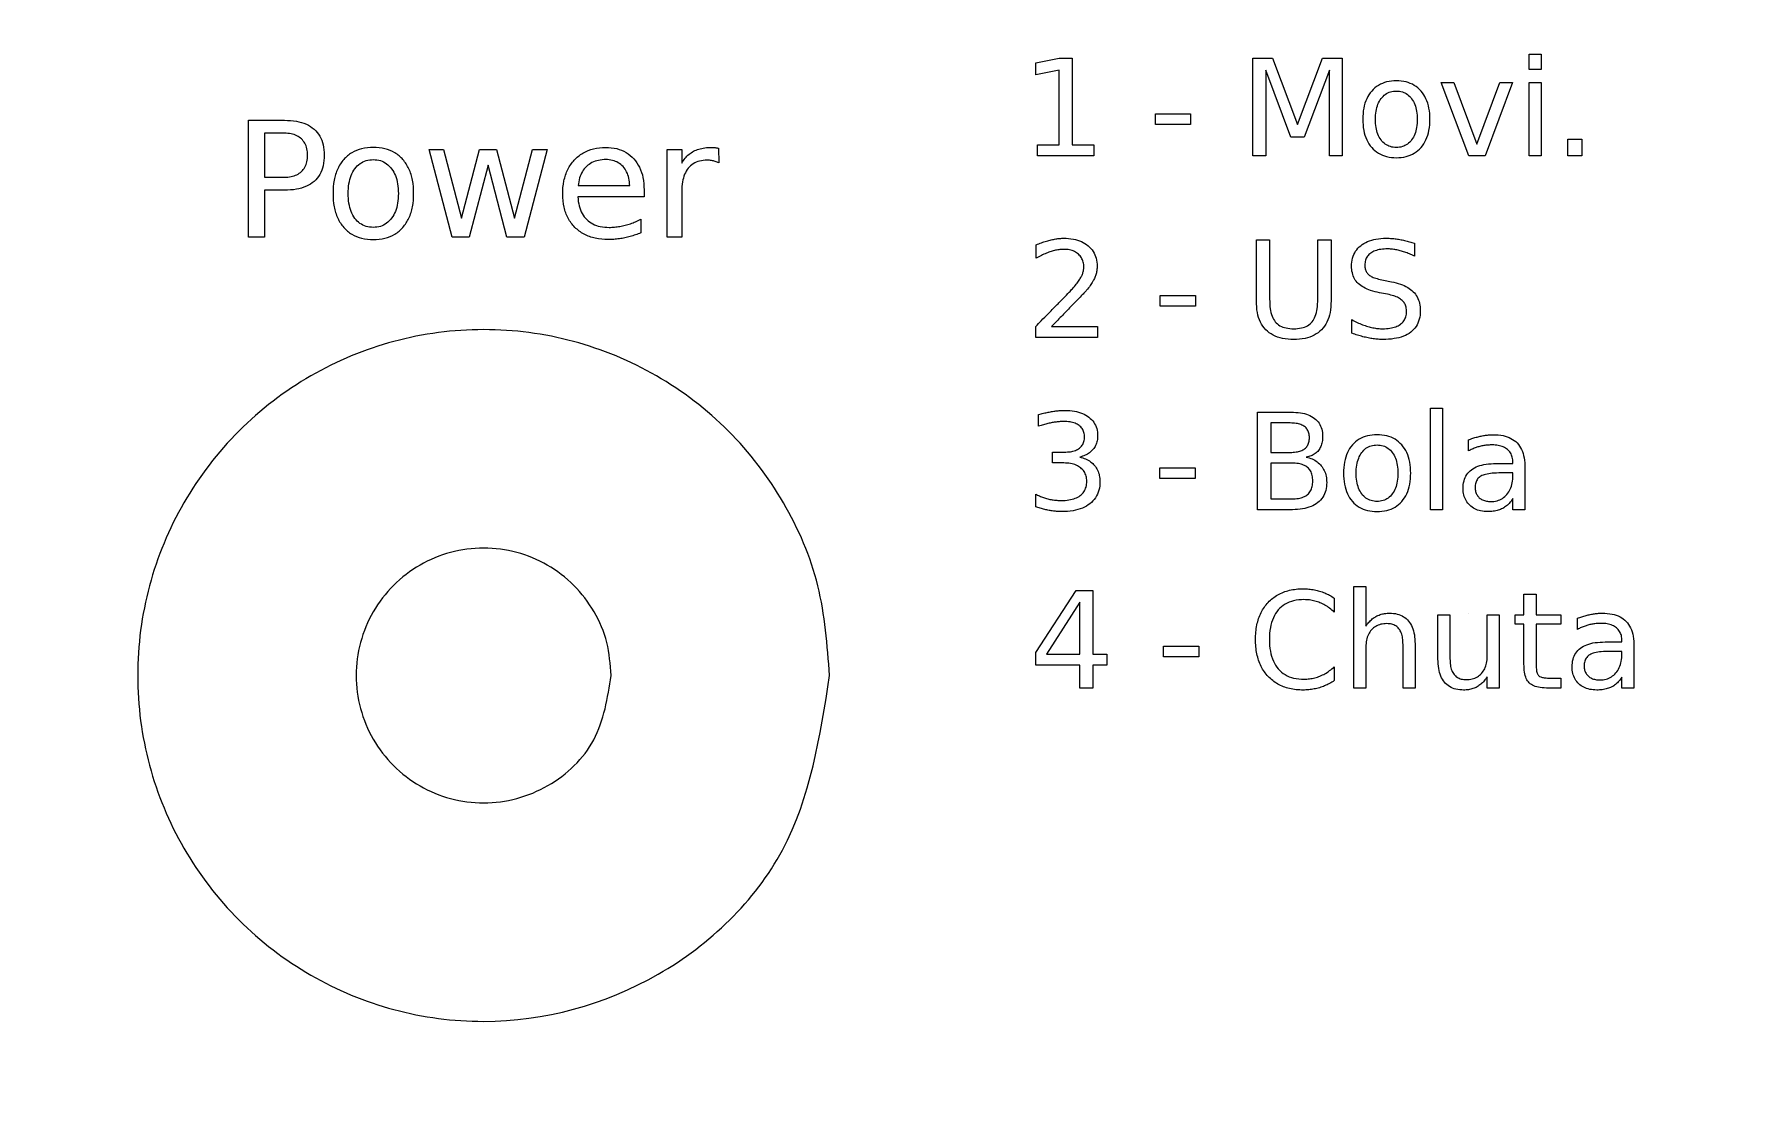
# Model space of a CAD drawing. Extents: x 0 to 210, y 0 to 210.
# Drawn here: x 130.27 to 175.14, y 77.67 to 105.79 of the extents above; entities that cross this region are included whole.
import ezdxf

# ---------------------------------------------------------------- set-up
doc = ezdxf.new("R2010")
doc.units = 0
doc.layers.add('Capa_1', color=7, linetype='CONTINUOUS')

msp = doc.modelspace()

# ---------------------------------------------------------------- linework, layer by layer
at = {"layer": 'Capa_1', "color": 5}
for p, q in [((156.661764, 105.030817), (157.276715, 105.15484)), ((156.661764, 104.713867), (156.661764, 105.030817)), ((157.276715, 105.15484), (157.624669, 105.15484)), ((157.624669, 105.15484), (157.624669, 102.875909)), ((162.387513, 105.15484), (162.906001, 105.15484)), ((162.387513, 102.583078), (162.387513, 105.15484)), ((162.387513, 105.15484), (162.387513, 105.15484)), ((162.906001, 105.15484), (163.562289, 103.404732)), ((163.562289, 103.404732), (164.222026, 105.15484)), ((164.222026, 105.15484), (164.740513, 105.15484)), ((164.740513, 105.15484), (164.740513, 102.583078)), ((169.663555, 105.263362), (169.980502, 105.263362)), ((169.663555, 104.862009), (169.663555, 105.263362)), ((169.663555, 105.263362), (169.663555, 105.263362)), ((169.980502, 105.263362), (169.980502, 104.862009)), ((157.280158, 104.837893), (156.661764, 104.713867)), ((157.280158, 102.875909), (157.280158, 104.837893)), ((163.388313, 103.077447), (162.725133, 104.841336)), ((162.725133, 104.841336), (162.725133, 102.583078)), ((164.401172, 104.841336), (163.737989, 103.077447)), ((164.401172, 102.583078), (164.401172, 104.841336)), ((166.166782, 104.55884), (166.166782, 104.55884)), ((169.980502, 104.862009), (169.663555, 104.862009)), ((166.166782, 104.290122), (166.166782, 104.290122)), ((167.34845, 104.51233), (167.684348, 104.51233)), ((168.071921, 102.583078), (167.34845, 104.51233)), ((167.34845, 104.51233), (167.34845, 104.51233)), ((167.684348, 104.51233), (168.287239, 102.893136)), ((168.287239, 102.893136), (168.890131, 104.51233)), ((169.226026, 104.51233), (168.502558, 102.583078)), ((168.890131, 104.51233), (169.226026, 104.51233)), ((169.663555, 104.51233), (169.980502, 104.51233)), ((169.663555, 102.583078), (169.663555, 104.51233)), ((169.663555, 104.51233), (169.663555, 104.51233)), ((169.980502, 104.51233), (169.980502, 102.583078)), ((159.815749, 103.690676), (160.744201, 103.690676)), ((159.815749, 103.408178), (159.815749, 103.690676)), ((159.815749, 103.690676), (159.815749, 103.690676)), ((160.744201, 103.690676), (160.744201, 103.408178)), ((135.921806, 103.520437), (136.864386, 103.520437)), ((135.921806, 100.43432), (135.921806, 103.520437)), ((135.921806, 103.520437), (135.921806, 103.520437)), ((160.744201, 103.408178), (159.815749, 103.408178)), ((136.339353, 103.177306), (136.339353, 102.017686)), ((136.864386, 103.177306), (136.339353, 103.177306)), ((136.339353, 103.177306), (136.339353, 103.177306)), ((139.208427, 102.805235), (139.208427, 102.805235)), ((148.307613, 102.784545), (148.309589, 102.393874)), ((156.711717, 102.875909), (157.280158, 102.875909)), ((156.711717, 102.583078), (156.711717, 102.875909)), ((156.711717, 102.875909), (156.711717, 102.875909)), ((157.624669, 102.875909), (158.19311, 102.875909)), ((158.19311, 102.875909), (158.19311, 102.583078)), ((163.737989, 103.077447), (163.388313, 103.077447)), ((170.686749, 103.020605), (171.050206, 103.020605)), ((170.686749, 102.583078), (170.686749, 103.020605)), ((170.686749, 103.020605), (170.686749, 103.020605)), ((171.050206, 103.020605), (171.050206, 102.583078)), ((139.208427, 102.482774), (139.208427, 102.482774)), ((140.678105, 102.749423), (141.058445, 102.749423)), ((141.283754, 100.43432), (140.678105, 102.749423)), ((140.678105, 102.749423), (140.678105, 102.749423)), ((141.058445, 102.749423), (141.533868, 100.942817)), ((141.533868, 100.942817), (142.007222, 102.749423)), ((142.232532, 102.331878), (141.732304, 100.43432)), ((142.007222, 102.749423), (142.455775, 102.749423)), ((142.730693, 100.43432), (142.232532, 102.331878)), ((142.455775, 102.749423), (142.931198, 100.942817)), ((142.931198, 100.942817), (143.404555, 102.749423)), ((143.784892, 102.749423), (143.179246, 100.43432)), ((143.404555, 102.749423), (143.784892, 102.749423)), ((146.953692, 100.434317), (146.953692, 102.74942)), ((146.953692, 102.74942), (147.336097, 102.74942)), ((147.336097, 102.74942), (147.336097, 102.389753)), ((148.309589, 102.393874), (148.309682, 102.393891)), ((158.19311, 102.583078), (156.711717, 102.583078)), ((162.725133, 102.583078), (162.387513, 102.583078)), ((164.740513, 102.583078), (164.401172, 102.583078)), ((168.502558, 102.583078), (168.071921, 102.583078)), ((169.980502, 102.583078), (169.663555, 102.583078)), ((171.050206, 102.583078), (170.686749, 102.583078)), ((136.339353, 102.017686), (136.864386, 102.017686)), ((136.864386, 101.674554), (136.339353, 101.674554)), ((136.339353, 101.674554), (136.339353, 100.43432)), ((146.343911, 101.50092), (144.59518, 101.50092)), ((144.607581, 101.796511), (145.963571, 101.798486)), ((145.963571, 101.798486), (145.963571, 101.798577)), ((146.343911, 101.686955), (146.343911, 101.50092)), ((146.343911, 101.686955), (146.343911, 101.686955)), ((147.336097, 101.653881), (147.336097, 100.434317)), ((146.255025, 100.911809), (146.255025, 100.552142)), ((136.339353, 100.43432), (135.921806, 100.43432)), ((141.732304, 100.43432), (141.283754, 100.43432)), ((143.179246, 100.43432), (142.730693, 100.43432)), ((147.336097, 100.434317), (146.953692, 100.434317)), ((156.67899, 99.888203), (156.67899, 100.239604)), ((162.477085, 100.363626), (162.826761, 100.363626)), ((162.477085, 98.758211), (162.477085, 100.363626)), ((162.477085, 100.363626), (162.477085, 100.363626)), ((162.826761, 100.363626), (162.826761, 98.801275)), ((164.096279, 98.801275), (164.096279, 100.363626)), ((164.096279, 100.363626), (164.445958, 100.363626)), ((164.445958, 100.363626), (164.445958, 98.758211)), ((166.642205, 100.279222), (166.642205, 99.939878)), ((166.642205, 100.279222), (166.642205, 100.279222)), ((165.827441, 99.305982), (166.037592, 99.262917)), ((159.944939, 98.89946), (160.873394, 98.89946)), ((159.944939, 98.616961), (159.944939, 98.89946)), ((159.944939, 98.89946), (159.944939, 98.89946)), ((160.873394, 98.89946), (160.873394, 98.616961)), ((165.935961, 98.93219), (165.724088, 98.973529)), ((160.873394, 98.616961), (159.944939, 98.616961)), ((156.661764, 97.791862), (156.661764, 98.084696)), ((157.080344, 98.084696), (158.294738, 98.084696)), ((157.080344, 98.084696), (157.080344, 98.084696)), ((158.294738, 98.084696), (158.294738, 97.791862)), ((164.997172, 97.90555), (164.997172, 98.263839)), ((158.294738, 97.791862), (156.661764, 97.791862)), ((156.739279, 95.452263), (156.739279, 95.762323)), ((162.506369, 95.826057), (163.395202, 95.826057)), ((162.506369, 93.254293), (162.506369, 95.826057)), ((162.506369, 95.826057), (162.506369, 95.826057)), ((167.067675, 95.934577), (167.384625, 95.934577)), ((167.067675, 93.254293), (167.067675, 95.934577)), ((167.067675, 95.934577), (167.067675, 95.934577)), ((167.384625, 95.934577), (167.384625, 93.254293)), ((162.854323, 95.540113), (162.854323, 94.764967)), ((163.369365, 95.540113), (162.854323, 95.540113)), ((162.854323, 95.540113), (162.854323, 95.540113)), ((165.65863, 95.230055), (165.65863, 95.230055)), ((157.106182, 94.485914), (157.106182, 94.771856)), ((157.106182, 94.771856), (157.419685, 94.771856)), ((162.854323, 94.764967), (163.369365, 94.764967)), ((165.65863, 94.961337), (165.65863, 94.961337)), ((168.066753, 94.802864), (168.066753, 95.095697)), ((157.405905, 94.485914), (157.106182, 94.485914)), ((157.824482, 94.640955), (157.824482, 94.640944)), ((159.934604, 94.361891), (160.863059, 94.361891)), ((159.934604, 94.079393), (159.934604, 94.361891)), ((159.934604, 94.361891), (159.934604, 94.361891)), ((160.863059, 94.361891), (160.863059, 94.079393)), ((162.854323, 94.482468), (162.854323, 93.540235)), ((163.412429, 94.482468), (162.854323, 94.482468)), ((162.854323, 94.482468), (162.854323, 94.482468)), ((168.793667, 94.472133), (169.238085, 94.472133)), ((169.238085, 94.472133), (169.238085, 94.503141)), ((169.555035, 94.354999), (169.555035, 93.254293)), ((169.555035, 94.354999), (169.555035, 94.354999)), ((160.863059, 94.079393), (159.934604, 94.079393)), ((169.238085, 94.224088), (168.92286, 94.224088)), ((168.92286, 94.224088), (168.92286, 94.224088)), ((169.238085, 94.153462), (169.238085, 94.224088)), ((156.661764, 93.331808), (156.661764, 93.667704)), ((162.854323, 93.540235), (163.412429, 93.540235)), ((169.238085, 93.254293), (169.238085, 93.547127)), ((163.429653, 93.254293), (162.506369, 93.254293)), ((167.384625, 93.254293), (167.067675, 93.254293)), ((169.555035, 93.254293), (169.238085, 93.254293)), ((156.661764, 89.492954), (157.731465, 91.122485)), ((157.731465, 91.122485), (158.168994, 91.122485)), ((157.731465, 91.122485), (157.731465, 91.122485)), ((158.168994, 91.122485), (158.168994, 89.446447)), ((165.043682, 88.550721), (165.043682, 91.231005)), ((165.043682, 91.231005), (165.362353, 91.231005)), ((165.362353, 91.231005), (165.362353, 90.18025)), ((157.822761, 90.819317), (156.944262, 89.446447)), ((157.822761, 89.446447), (157.822761, 90.819317)), ((157.822761, 90.819317), (157.822761, 90.819317)), ((164.52864, 90.924391), (164.52864, 90.557488)), ((164.52864, 90.924391), (164.52864, 90.924391)), ((169.529195, 90.479975), (169.529195, 91.027743)), ((169.529195, 91.027743), (169.847866, 91.027743)), ((169.847866, 91.027743), (169.847866, 90.479975)), ((169.847866, 91.027743), (169.847866, 91.027743)), ((167.262324, 89.312086), (167.262324, 90.479975)), ((167.262324, 90.479975), (167.579271, 90.479975)), ((167.579271, 90.479975), (167.579271, 89.324146)), ((168.059861, 90.526483), (168.059861, 90.526483)), ((168.059861, 90.526483), (168.059861, 90.526483)), ((168.561125, 89.386155), (168.561125, 90.479975)), ((168.561125, 90.479975), (168.878071, 90.479975)), ((168.878071, 90.479975), (168.878071, 88.550721)), ((169.296652, 90.233649), (169.296652, 90.479975)), ((169.296652, 90.479975), (169.529195, 90.479975)), ((169.529195, 90.233649), (169.296652, 90.233649)), ((169.529195, 89.186342), (169.529195, 90.233649)), ((169.847866, 90.479975), (170.500714, 90.479975)), ((170.500714, 90.233649), (169.847866, 90.233649)), ((169.847866, 90.233649), (169.847866, 89.186342)), ((170.500714, 90.479975), (170.500714, 90.233649)), ((170.939962, 90.099292), (170.939962, 90.392125)), ((171.666879, 89.768561), (172.111294, 89.768561)), ((172.111294, 89.768561), (172.111294, 89.799569)), ((156.661764, 89.157059), (156.661764, 89.492954)), ((156.944262, 89.446447), (157.822761, 89.446447)), ((158.168994, 89.446447), (158.535897, 89.446447)), ((158.535897, 89.446447), (158.535897, 89.157059)), ((160.031068, 89.658319), (160.95952, 89.658319)), ((160.031068, 89.375821), (160.031068, 89.658319)), ((160.031068, 89.658319), (160.031068, 89.658319)), ((160.95952, 89.375821), (160.031068, 89.375821)), ((160.95952, 89.658319), (160.95952, 89.375821)), ((165.362353, 89.641092), (165.362353, 88.550721)), ((166.342483, 88.550721), (166.342483, 89.704827)), ((166.659432, 89.715165), (166.659432, 88.550721)), ((166.659432, 89.715165), (166.659432, 89.715165)), ((167.262324, 89.312086), (167.262324, 89.312086)), ((172.111294, 89.520516), (171.796069, 89.520516)), ((171.796069, 89.520516), (171.796069, 89.520516)), ((172.111294, 89.44989), (172.111294, 89.520516)), ((172.428244, 89.65143), (172.428244, 88.550721)), ((172.428244, 89.65143), (172.428244, 89.65143)), ((157.822761, 89.157059), (156.661764, 89.157059)), ((157.822761, 88.550721), (157.822761, 89.157059)), ((158.535897, 89.157059), (158.168994, 89.157059)), ((158.168994, 89.157059), (158.168994, 88.550721)), ((164.52864, 89.11227), (164.52864, 88.748813)), ((158.168994, 88.550721), (157.822761, 88.550721)), ((165.362353, 88.550721), (165.043682, 88.550721)), ((166.659432, 88.550721), (166.342483, 88.550721)), ((168.561125, 88.550721), (168.561125, 88.846998)), ((168.878071, 88.550721), (168.561125, 88.550721)), ((170.175151, 88.815993), (170.500714, 88.815993)), ((170.500714, 88.550721), (170.175151, 88.550721)), ((170.500714, 88.815993), (170.500714, 88.550721)), ((172.111294, 88.550721), (172.111294, 88.843555)), ((172.428244, 88.550721), (172.111294, 88.550721))]:
    msp.add_line(p, q, dxfattribs=at)
at = {"layer": 'Capa_1', "color": 7}
msp.add_line((145.474633, 88.883952), (145.474633, 88.883952), dxfattribs=at)
at = {"layer": 'Capa_1', "color": 1}
msp.add_line((151.232728, 88.88395), (151.232728, 88.88395), dxfattribs=at)
at = {"layer": 'Capa_1', "color": 7}
for points, knots in [([(104.999897, 209.823611), (102.887885, 209.787562), (98.689642, 209.715904), (92.449588, 209.137651), (86.618709, 208.271315), (81.193584, 207.152905), (76.163732, 205.852054), (70.007911, 203.92815), (62.828923, 201.135848), (54.802612, 197.189604), (48.350866, 193.303546), (43.31577, 189.806194), (39.540328, 186.922596), (36.328117, 184.231609), (33.632925, 181.798133), (31.411961, 179.672109), (28.723003, 176.943585), (25.633981, 173.548235), (22.238768, 169.413312), (19.472529, 165.671909), (17.2538, 162.398806), (15.510922, 159.647797), (12.808242, 155.073367), (9.436218, 148.485093), (5.888806, 139.663434), (3.2567, 130.863669), (1.45944, 122.174791), (0.410521, 113.658104), (0.065015, 105.162757), (0.385014, 96.826014), (1.320073, 88.775932), (3.085554, 79.717869), (6.015555, 69.77474), (10.464231, 59.177174), (15.574682, 49.973092), (21.008499, 42.073332), (26.50458, 35.346455), (33.252801, 28.348884), (41.458012, 21.345745), (51.28955, 14.702495), (60.525085, 9.883486), (68.816751, 6.493648), (75.959529, 4.156549), (83.167642, 2.364286), (90.408342, 1.099967), (97.655189, 0.344992), (105.40947, 0.077676), (113.563254, 0.405591), (121.988908, 1.431804), (131.870825, 3.452504), (143.028261, 6.981702), (155.089829, 12.579537), (165.679593, 19.229807), (174.846806, 26.578546), (182.694843, 34.346276), (189.227036, 42.325875), (194.575374, 50.286536), (198.891777, 58.058758), (203.101201, 67.42956), (206.729883, 78.578028), (209.335117, 91.595625), (209.659416, 100.498324), (209.823403, 105.000103)], [0, 0, 0, 0, 6.335076, 12.592819, 18.783703, 24.011485, 29.203028, 34.363209, 43.352961, 52.280614, 61.163797, 65.918598, 70.666992, 75.410919, 78.485419, 81.559312, 84.633085, 89.976549, 95.323695, 100.677198, 103.92896, 107.184772, 110.44534, 119.866847, 129.354309, 138.931898, 147.381589, 155.944391, 164.646239, 172.860004, 180.948634, 188.934153, 200.520821, 211.977842, 223.34675, 232.038829, 240.711514, 249.376294, 261.172415, 273.002795, 284.900156, 292.351582, 299.855843, 307.426301, 314.614612, 321.889392, 329.266859, 337.873235, 346.343331, 354.702285, 368.103609, 381.345985, 394.489615, 405.516597, 416.531175, 427.555922, 436.395252, 445.26981, 454.195437, 467.174079, 480.367424, 493.863127, 493.863127, 493.863127, 493.863127]), ([(145.474633, 88.883952), (145.382208, 88.291876), (145.2001, 87.125284), (143.86442, 85.840291), (142.408291, 85.446274), (141.236499, 85.602591), (140.417073, 85.941644), (139.713221, 86.481438), (139.173498, 87.185306), (138.834143, 88.004594), (138.718051, 88.883952), (138.834142, 89.763313), (139.173499, 90.582595), (139.713212, 91.286486), (140.417102, 91.826198), (141.236389, 92.165556), (142.115731, 92.281647), (142.995158, 92.165555), (143.814189, 91.826197), (144.519023, 91.286485), (145.055213, 90.582594), (145.407645, 89.763312), (145.452242, 89.177883), (145.474633, 88.883952)], [0, 0, 0, 0, 1.756225, 3.460361, 5.216585, 6.095858, 6.967855, 7.847127, 8.7264, 9.598397, 10.477669, 11.356943, 12.22894, 13.108213, 13.987486, 14.859483, 15.738756, 16.618029, 17.490025, 18.369298, 19.248571, 20.120567, 20.99984, 20.99984, 20.99984, 20.99984])]:
    msp.add_open_spline(points, degree=3, knots=knots, dxfattribs=at)
at = {"layer": 'Capa_1', "color": 5}
for points, knots in [([(166.166782, 104.55884), (166.253, 104.553879), (166.417618, 104.544406), (166.644935, 104.450187), (166.827189, 104.295588), (166.960622, 104.086856), (167.038136, 103.830124), (167.059635, 103.546238), (167.03811, 103.262339), (166.960403, 103.00572), (166.82746, 102.796595), (166.644908, 102.641266), (166.417626, 102.549626), (166.166466, 102.524482), (165.915116, 102.549598), (165.687282, 102.64119), (165.504316, 102.796277), (165.372476, 103.005953), (165.295325, 103.262401), (165.273996, 103.546238), (165.295299, 103.830062), (165.372258, 104.086622), (165.504587, 104.295907), (165.687254, 104.450262), (165.915124, 104.544447), (166.080243, 104.55389), (166.166782, 104.55884)], [0, 0, 0, 0, 0.25763, 0.491897, 0.723479, 0.96439, 1.224611, 1.51976, 1.814146, 2.074368, 2.315921, 2.547503, 2.78177, 3.0394, 3.297981, 3.532779, 3.764506, 4.005542, 4.26559, 4.559959, 4.855091, 5.11514, 5.355531, 5.587258, 5.822056, 6.080637, 6.080637, 6.080637, 6.080637]), ([(166.166782, 104.290122), (166.11326, 104.286321), (166.009461, 104.278949), (165.867145, 104.206674), (165.755032, 104.091194), (165.672249, 103.938725), (165.624341, 103.75231), (165.610924, 103.54593), (165.624216, 103.339369), (165.671793, 103.152687), (165.752604, 102.999072), (165.865984, 102.883924), (166.008751, 102.814489), (166.166153, 102.795265), (166.323311, 102.814679), (166.46495, 102.88499), (166.577056, 103.00107), (166.659401, 103.153821), (166.707457, 103.340157), (166.720975, 103.545662), (166.707433, 103.750985), (166.659385, 103.936738), (166.576711, 104.089382), (166.46516, 104.205698), (166.323421, 104.278785), (166.220003, 104.28627), (166.166782, 104.290122)], [0, 0, 0, 0, 0.159643, 0.309604, 0.466324, 0.636123, 0.824164, 1.039157, 1.254326, 1.442771, 1.612947, 1.769127, 1.919351, 2.079915, 2.238611, 2.388058, 2.544643, 2.715113, 2.903154, 3.117383, 3.330658, 3.518145, 3.688447, 3.845711, 3.995416, 4.154138, 4.154138, 4.154138, 4.154138]), ([(136.864386, 103.520437), (136.970816, 103.516305), (137.168308, 103.508637), (137.438898, 103.430851), (137.653761, 103.296817), (137.809798, 103.107848), (137.898877, 102.867233), (137.92273, 102.597764), (137.89892, 102.327863), (137.810006, 102.085865), (137.654216, 101.896034), (137.438596, 101.763345), (137.168244, 101.686221), (136.970814, 101.678641), (136.864386, 101.674554)], [0, 0, 0, 0, 0.318715, 0.591411, 0.834342, 1.067512, 1.312928, 1.591952, 1.873257, 2.119957, 2.35348, 2.595794, 2.868293, 3.186989, 3.186989, 3.186989, 3.186989]), ([(136.864386, 102.017686), (136.924664, 102.020389), (137.037875, 102.025465), (137.193996, 102.076537), (137.319807, 102.162367), (137.411669, 102.282042), (137.464732, 102.431937), (137.479173, 102.598143), (137.464717, 102.764147), (137.411546, 102.913309), (137.319735, 103.032637), (137.194002, 103.118461), (137.037874, 103.169524), (136.924663, 103.174602), (136.864386, 103.177306)], [0, 0, 0, 0, 0.180385, 0.338789, 0.485834, 0.630768, 0.783588, 0.956291, 1.127853, 1.280028, 1.424782, 1.571827, 1.730231, 1.910616, 1.910616, 1.910616, 1.910616]), ([(139.208427, 102.805235), (139.311889, 102.799282), (139.50943, 102.787915), (139.782211, 102.674852), (140.000914, 102.489332), (140.161034, 102.238855), (140.254051, 101.930776), (140.27985, 101.590114), (140.25402, 101.249436), (140.160771, 100.941492), (140.00124, 100.690542), (139.782177, 100.504148), (139.509439, 100.394181), (139.208049, 100.364009), (138.906429, 100.394147), (138.633029, 100.504056), (138.413468, 100.690159), (138.255261, 100.941772), (138.162679, 101.24951), (138.137085, 101.590114), (138.162649, 101.930702), (138.254999, 102.238574), (138.413795, 102.489715), (138.632995, 102.674941), (138.906439, 102.787963), (139.104581, 102.799296), (139.208427, 102.805235)], [0, 0, 0, 0, 0.309156, 0.590276, 0.868174, 1.157267, 1.469532, 1.82371, 2.176973, 2.48924, 2.779105, 3.057001, 3.338122, 3.647277, 3.957573, 4.23933, 4.517402, 4.806645, 5.118704, 5.471947, 5.826105, 6.138163, 6.426633, 6.704706, 6.986463, 7.296758, 7.296758, 7.296758, 7.296758]), ([(146.255025, 100.552142), (146.209397, 100.533753), (146.118412, 100.497085), (145.978048, 100.453377), (145.835825, 100.41824), (145.691661, 100.392881), (145.545898, 100.377755), (145.333089, 100.370217), (145.063694, 100.394022), (144.758782, 100.50249), (144.510568, 100.685998), (144.32657, 100.932986), (144.217912, 101.235961), (144.188199, 101.572951), (144.21703, 101.912015), (144.318543, 102.223776), (144.492327, 102.478589), (144.726187, 102.670334), (145.015429, 102.784248), (145.321679, 102.815568), (145.617142, 102.786691), (145.875207, 102.68382), (146.082214, 102.509815), (146.236594, 102.280314), (146.329466, 101.997894), (146.338916, 101.794485), (146.343911, 101.686955)], [0, 0, 0, 0, 0.147532, 0.294189, 0.440579, 0.586784, 0.732955, 0.879803, 1.225485, 1.537423, 1.838392, 2.13807, 2.448067, 2.791236, 3.145648, 3.462896, 3.763583, 4.058614, 4.356606, 4.682347, 4.9739, 5.239655, 5.502434, 5.772847, 6.059805, 6.381631, 6.381631, 6.381631, 6.381631]), ([(147.336097, 102.389753), (147.363802, 102.433769), (147.4177, 102.519398), (147.524352, 102.625351), (147.647392, 102.706747), (147.787589, 102.764925), (147.945705, 102.79837), (148.066266, 102.806394), (148.143121, 102.804744), (148.172097, 102.802691), (148.202853, 102.798749), (148.23588, 102.795779), (148.271023, 102.790803), (148.295145, 102.786678), (148.307613, 102.784545)], [0, 0, 0, 0, 0.155631, 0.302769, 0.446923, 0.595786, 0.75527, 0.92974, 0.95685, 0.985863, 1.016832, 1.049854, 1.085324, 1.123272, 1.123272, 1.123272, 1.123272]), ([(139.208427, 102.482774), (139.144201, 102.478212), (139.019642, 102.469366), (138.848862, 102.382637), (138.714325, 102.244061), (138.614986, 102.061097), (138.557496, 101.837399), (138.541395, 101.589744), (138.557346, 101.341871), (138.61444, 101.117852), (138.711415, 100.933514), (138.847469, 100.795335), (139.018789, 100.712014), (139.207672, 100.688945), (139.396261, 100.712241), (139.566228, 100.796614), (139.700754, 100.935911), (139.799571, 101.119211), (139.857238, 101.342815), (139.873461, 101.589422), (139.85721, 101.83581), (139.799552, 102.058713), (139.70034, 102.241884), (139.56648, 102.381464), (139.396394, 102.469169), (139.272292, 102.478151), (139.208427, 102.482774)], [0, 0, 0, 0, 0.191571, 0.371525, 0.55959, 0.76335, 0.988998, 1.246988, 1.505191, 1.731326, 1.93554, 2.122955, 2.303223, 2.4959, 2.686334, 2.865671, 3.053572, 3.258137, 3.483787, 3.740863, 3.996793, 4.221777, 4.426139, 4.614856, 4.794501, 4.984968, 4.984968, 4.984968, 4.984968]), ([(145.963571, 101.798577), (145.959574, 101.863772), (145.95197, 101.987763), (145.891755, 102.15991), (145.7947, 102.300347), (145.666914, 102.407379), (145.50958, 102.471237), (145.329514, 102.488808), (145.143746, 102.471458), (144.967135, 102.411409), (144.820609, 102.308988), (144.709403, 102.168071), (144.634319, 101.993283), (144.616807, 101.864411), (144.607581, 101.796511)], [0, 0, 0, 0, 0.195245, 0.371325, 0.539334, 0.701838, 0.864341, 1.040568, 1.239781, 1.420217, 1.593978, 1.768338, 1.952269, 2.157099, 2.157099, 2.157099, 2.157099]), ([(148.309682, 102.393891), (148.29514, 102.401721), (148.265864, 102.417485), (148.218607, 102.43533), (148.16885, 102.448089), (148.116838, 102.459013), (148.061466, 102.464952), (147.956821, 102.468362), (147.809741, 102.453498), (147.635451, 102.381723), (147.498068, 102.258994), (147.401534, 102.092016), (147.344763, 101.88521), (147.339126, 101.734735), (147.336097, 101.653881)], [0, 0, 0, 0, 0.049509, 0.099671, 0.151038, 0.203512, 0.258981, 0.317815, 0.51763, 0.69731, 0.874004, 1.059918, 1.268418, 1.510556, 1.510556, 1.510556, 1.510556]), ([(144.59518, 101.50092), (144.603858, 101.419769), (144.62017, 101.267215), (144.700156, 101.060205), (144.822698, 100.894276), (144.990462, 100.777114), (145.195181, 100.708924), (145.391989, 100.693268), (145.565875, 100.700805), (145.707696, 100.718565), (145.847009, 100.748879), (145.984645, 100.790983), (146.121707, 100.844519), (146.210193, 100.889181), (146.255025, 100.911809)], [0, 0, 0, 0, 0.24401, 0.45871, 0.657423, 0.853955, 1.062486, 1.297396, 1.441984, 1.584365, 1.725591, 1.869155, 2.015785, 2.166373, 2.166373, 2.166373, 2.166373]), ([(156.661764, 98.084696), (156.711034, 98.13546), (156.819878, 98.247604), (156.999702, 98.430669), (157.197319, 98.630455), (157.383001, 98.818646), (157.526994, 98.966951), (157.63844, 99.086352), (157.727789, 99.191743), (157.806431, 99.297073), (157.864048, 99.392292), (157.902928, 99.481318), (157.926102, 99.567889), (157.934845, 99.668713), (157.921781, 99.781131), (157.871924, 99.897785), (157.789343, 99.992842), (157.682862, 100.06599), (157.553675, 100.109283), (157.423884, 100.120352), (157.299524, 100.112749), (157.183574, 100.093419), (157.063601, 100.061536), (156.939388, 100.016213), (156.809839, 99.958726), (156.723666, 99.912282), (156.67899, 99.888203)], [0, 0, 0, 0, 0.212229, 0.468837, 0.76983, 1.055263, 1.261954, 1.389944, 1.545189, 1.676226, 1.783923, 1.878315, 1.96675, 2.051485, 2.180723, 2.302107, 2.426208, 2.553457, 2.685288, 2.830122, 2.941501, 3.058456, 3.182175, 3.313368, 3.454744, 3.606952, 3.606952, 3.606952, 3.606952]), ([(156.67899, 100.239604), (156.724506, 100.257281), (156.812794, 100.291572), (156.943918, 100.334027), (157.06868, 100.367675), (157.187027, 100.391861), (157.298714, 100.406716), (157.45413, 100.413558), (157.646964, 100.397773), (157.866354, 100.332111), (158.046652, 100.219804), (158.183638, 100.06909), (158.265766, 99.881984), (158.285116, 99.711376), (158.276671, 99.572682), (158.256396, 99.471241), (158.221738, 99.371154), (158.16927, 99.267729), (158.095679, 99.156979), (158.024484, 99.059816), (157.942332, 98.971863), (157.850986, 98.875478), (157.718078, 98.737034), (157.542594, 98.557344), (157.325625, 98.335065), (157.166756, 98.1729), (157.080344, 98.084696)], [0, 0, 0, 0, 0.146458, 0.284094, 0.41325, 0.533926, 0.646239, 0.750849, 1.00027, 1.222913, 1.431389, 1.629848, 1.824685, 2.03421, 2.138354, 2.240826, 2.343481, 2.455182, 2.587694, 2.742153, 2.815717, 2.948532, 3.140615, 3.391416, 3.702033, 4.072468, 4.072468, 4.072468, 4.072468]), ([(165.724088, 98.973529), (165.644836, 98.99157), (165.499031, 99.024761), (165.307235, 99.104997), (165.15859, 99.206701), (165.055689, 99.338785), (164.997375, 99.499111), (164.980266, 99.686261), (165.001758, 99.884682), (165.084448, 100.073412), (165.223362, 100.224475), (165.409426, 100.334286), (165.637289, 100.398518), (165.842584, 100.41289), (166.011509, 100.407636), (166.134596, 100.396666), (166.259248, 100.378385), (166.385568, 100.352709), (166.513851, 100.320169), (166.599017, 100.293), (166.642205, 100.279222)], [0, 0, 0, 0, 0.243486, 0.447954, 0.620208, 0.7779, 0.941809, 1.124848, 1.337815, 1.533933, 1.732176, 1.943398, 2.173945, 2.436108, 2.557506, 2.680865, 2.806594, 2.935266, 3.067425, 3.203398, 3.203398, 3.203398, 3.203398]), ([(166.642205, 99.939878), (166.599243, 99.959679), (166.515948, 99.99807), (166.391044, 100.045151), (166.27088, 100.082098), (166.15438, 100.108275), (166.040859, 100.124103), (165.907434, 100.130133), (165.761459, 100.121205), (165.611508, 100.085972), (165.489832, 100.025283), (165.399556, 99.938637), (165.345967, 99.827611), (165.332568, 99.71093), (165.342475, 99.602594), (165.376523, 99.512092), (165.438362, 99.437215), (165.536533, 99.383915), (165.668071, 99.338692), (165.770291, 99.317712), (165.827441, 99.305982)], [0, 0, 0, 0, 0.141881, 0.275078, 0.400104, 0.518746, 0.632917, 0.743472, 0.919026, 1.069984, 1.202673, 1.322177, 1.438504, 1.56483, 1.66994, 1.762489, 1.850683, 1.954834, 2.092682, 2.267484, 2.267484, 2.267484, 2.267484]), ([(166.037592, 99.262917), (166.117331, 99.245026), (166.265548, 99.21177), (166.461788, 99.124594), (166.614314, 99.009829), (166.723175, 98.8656), (166.785773, 98.691967), (166.804144, 98.489978), (166.782216, 98.277762), (166.696316, 98.077442), (166.548067, 97.922392), (166.346447, 97.814205), (166.094972, 97.753064), (165.869554, 97.738716), (165.68543, 97.745071), (165.555405, 97.759259), (165.420739, 97.782194), (165.282179, 97.81453), (165.140084, 97.855126), (165.04543, 97.888523), (164.997172, 97.90555)], [0, 0, 0, 0, 0.24474, 0.45492, 0.638984, 0.811545, 0.98923, 1.185163, 1.415959, 1.622631, 1.826683, 2.047047, 2.299961, 2.597394, 2.721886, 2.852381, 2.989443, 3.131465, 3.279031, 3.432524, 3.432524, 3.432524, 3.432524]), ([(164.445958, 98.758211), (164.441573, 98.654907), (164.433407, 98.462548), (164.349908, 98.198932), (164.206817, 97.989904), (164.004306, 97.840993), (163.748709, 97.756678), (163.46201, 97.734001), (163.174894, 97.756675), (162.918374, 97.841077), (162.714508, 97.989225), (162.572468, 98.19922), (162.48952, 98.462599), (162.481431, 98.654906), (162.477085, 98.758211)], [0, 0, 0, 0, 0.3092, 0.575751, 0.817923, 1.0569, 1.316032, 1.614823, 1.914756, 2.174972, 2.414871, 2.656496, 2.922868, 3.232051, 3.232051, 3.232051, 3.232051]), ([(162.826761, 98.801275), (162.829261, 98.717642), (162.833806, 98.565621), (162.881515, 98.361342), (162.965325, 98.201593), (163.097237, 98.093434), (163.268045, 98.03435), (163.462061, 98.019017), (163.655912, 98.034357), (163.826111, 98.093536), (163.95772, 98.201656), (164.041534, 98.361336), (164.089232, 98.565623), (164.093778, 98.717643), (164.096279, 98.801275)], [0, 0, 0, 0, 0.250514, 0.455366, 0.624632, 0.781591, 0.95437, 1.158621, 1.36192, 1.534162, 1.690973, 1.860238, 2.06509, 2.315604, 2.315604, 2.315604, 2.315604]), ([(164.997172, 98.263839), (165.043586, 98.238889), (165.134268, 98.190144), (165.273188, 98.130501), (165.409985, 98.083229), (165.545271, 98.049378), (165.679089, 98.028939), (165.829294, 98.021508), (165.987602, 98.031233), (166.144788, 98.068636), (166.272181, 98.1336), (166.367368, 98.225464), (166.423821, 98.343834), (166.438201, 98.470117), (166.426613, 98.590065), (166.387127, 98.693641), (166.317568, 98.778507), (166.218007, 98.844781), (166.088451, 98.897412), (165.989808, 98.919909), (165.935961, 98.93219)], [0, 0, 0, 0, 0.158024, 0.308737, 0.45297, 0.591813, 0.726531, 0.858381, 1.042388, 1.200587, 1.339799, 1.466476, 1.590256, 1.725056, 1.842909, 1.949106, 2.05253, 2.166632, 2.304304, 2.469798, 2.469798, 2.469798, 2.469798]), ([(156.739279, 95.762323), (156.782261, 95.773875), (156.865966, 95.796371), (156.989535, 95.823846), (157.107855, 95.845668), (157.221477, 95.86104), (157.330715, 95.8704), (157.484211, 95.875056), (157.674245, 95.86173), (157.889439, 95.802777), (158.065363, 95.701643), (158.199534, 95.565804), (158.279956, 95.394714), (158.300355, 95.224622), (158.286783, 95.072649), (158.245326, 94.948403), (158.176134, 94.840256), (158.08059, 94.751377), (157.961661, 94.681895), (157.871558, 94.655005), (157.824482, 94.640955)], [0, 0, 0, 0, 0.13351, 0.259999, 0.379643, 0.494358, 0.603838, 0.708383, 0.954954, 1.172478, 1.371898, 1.557076, 1.736346, 1.928313, 2.06412, 2.191404, 2.317337, 2.445151, 2.579475, 2.726435, 2.726435, 2.726435, 2.726435]), ([(157.419685, 94.771856), (157.472472, 94.773636), (157.570403, 94.776938), (157.704737, 94.810336), (157.813539, 94.866593), (157.893245, 94.948581), (157.940247, 95.053192), (157.952925, 95.170816), (157.939905, 95.289334), (157.891169, 95.396743), (157.807918, 95.479451), (157.697503, 95.539507), (157.559866, 95.573567), (157.427119, 95.58173), (157.30654, 95.577259), (157.204148, 95.566734), (157.096742, 95.549288), (156.983471, 95.524409), (156.863328, 95.492248), (156.781593, 95.465902), (156.739279, 95.452263)], [0, 0, 0, 0, 0.158112, 0.293338, 0.41178, 0.521021, 0.6297, 0.749325, 0.872058, 0.983545, 1.095883, 1.217888, 1.356328, 1.517726, 1.615398, 1.718124, 1.826303, 1.941665, 2.065902, 2.19926, 2.19926, 2.19926, 2.19926]), ([(163.395202, 95.826057), (163.477222, 95.823129), (163.629923, 95.817678), (163.840085, 95.763098), (164.010078, 95.67111), (164.136248, 95.541001), (164.210696, 95.375045), (164.228682, 95.20439), (164.21702, 95.048622), (164.181015, 94.919728), (164.118547, 94.812134), (164.030431, 94.728228), (163.918436, 94.668287), (163.833996, 94.650357), (163.789667, 94.640944)], [0, 0, 0, 0, 0.245674, 0.457385, 0.645219, 0.818773, 0.991175, 1.180451, 1.327569, 1.458024, 1.578491, 1.696126, 1.818663, 1.954082, 1.954082, 1.954082, 1.954082]), ([(163.369365, 94.764967), (163.421359, 94.76659), (163.516816, 94.76957), (163.646507, 94.800141), (163.749913, 94.853059), (163.824205, 94.932693), (163.866778, 95.036216), (163.877953, 95.152224), (163.866754, 95.268042), (163.82412, 95.371016), (163.749615, 95.450191), (163.646749, 95.504322), (163.516855, 95.535398), (163.421358, 95.538451), (163.369365, 95.540113)], [0, 0, 0, 0, 0.155768, 0.285975, 0.396535, 0.499331, 0.605561, 0.726186, 0.845861, 0.951564, 1.054219, 1.165238, 1.295586, 1.451367, 1.451367, 1.451367, 1.451367]), ([(165.65863, 95.230055), (165.744848, 95.225094), (165.909467, 95.215621), (166.136784, 95.121402), (166.319037, 94.966802), (166.45247, 94.758071), (166.529984, 94.501339), (166.551482, 94.217453), (166.529958, 93.933555), (166.452251, 93.676936), (166.319309, 93.467811), (166.136756, 93.312483), (165.909474, 93.220844), (165.658315, 93.1957), (165.406964, 93.220816), (165.179131, 93.312407), (164.996162, 93.467491), (164.864326, 93.677169), (164.787175, 93.933617), (164.765847, 94.217453), (164.78715, 94.501277), (164.864107, 94.757836), (164.996434, 94.967123), (165.179103, 95.121476), (165.406972, 95.215662), (165.572091, 95.225105), (165.65863, 95.230055)], [0, 0, 0, 0, 0.257631, 0.491899, 0.72348, 0.96439, 1.224612, 1.51976, 1.814145, 2.074367, 2.315921, 2.547501, 2.781768, 3.039399, 3.297979, 3.532776, 3.764504, 4.005539, 4.265587, 4.559955, 4.855087, 5.115135, 5.355526, 5.587254, 5.822052, 6.080632, 6.080632, 6.080632, 6.080632]), ([(168.066753, 95.095697), (168.104882, 95.109787), (168.179714, 95.137441), (168.292497, 95.170727), (168.403092, 95.196237), (168.511334, 95.215876), (168.617838, 95.227438), (168.773737, 95.233036), (168.968391, 95.217653), (169.186223, 95.146781), (169.358041, 95.020539), (169.476431, 94.840166), (169.544822, 94.612232), (169.551453, 94.445217), (169.555035, 94.354999)], [0, 0, 0, 0, 0.121921, 0.239285, 0.352473, 0.462291, 0.569133, 0.673514, 0.93016, 1.150787, 1.35221, 1.557012, 1.786918, 2.056997, 2.056997, 2.056997, 2.056997]), ([(165.65863, 94.961337), (165.605107, 94.957536), (165.501308, 94.950164), (165.358992, 94.877889), (165.24688, 94.762409), (165.164097, 94.60994), (165.116188, 94.423525), (165.102771, 94.217146), (165.116064, 94.010584), (165.163642, 93.823903), (165.244454, 93.670288), (165.357833, 93.555139), (165.500599, 93.485704), (165.658001, 93.46648), (165.815159, 93.485894), (165.956798, 93.556205), (166.068903, 93.672285), (166.151249, 93.825036), (166.199304, 94.011372), (166.212823, 94.216877), (166.19928, 94.4222), (166.151233, 94.607953), (166.068559, 94.760597), (165.957007, 94.876913), (165.815269, 94.95), (165.711851, 94.957485), (165.65863, 94.961337)], [0, 0, 0, 0, 0.159643, 0.309604, 0.466324, 0.636123, 0.824164, 1.039157, 1.254325, 1.44277, 1.612948, 1.769127, 1.91935, 2.079914, 2.238609, 2.388057, 2.544642, 2.715111, 2.903152, 3.117381, 3.330656, 3.518144, 3.688446, 3.84571, 3.995414, 4.154137, 4.154137, 4.154137, 4.154137]), ([(169.238085, 94.503141), (169.235442, 94.548556), (169.230414, 94.63495), (169.179734, 94.753816), (169.09553, 94.846784), (168.983515, 94.915135), (168.844656, 94.954312), (168.707464, 94.96368), (168.581315, 94.958413), (168.47356, 94.945242), (168.367834, 94.923217), (168.264473, 94.892236), (168.163402, 94.852874), (168.09908, 94.819591), (168.066753, 94.802864)], [0, 0, 0, 0, 0.135697, 0.258136, 0.379062, 0.50643, 0.646671, 0.807618, 0.916993, 1.025174, 1.132905, 1.24057, 1.34858, 1.457712, 1.457712, 1.457712, 1.457712]), ([(157.824482, 94.640944), (157.876756, 94.6271), (157.977336, 94.600462), (158.110922, 94.524008), (158.218039, 94.422555), (158.298191, 94.299458), (158.345992, 94.156048), (158.361414, 93.975538), (158.338815, 93.771511), (158.249126, 93.56404), (158.096043, 93.400487), (157.889507, 93.283628), (157.634077, 93.216597), (157.411953, 93.201409), (157.238973, 93.206794), (157.12735, 93.217839), (157.013925, 93.236355), (156.898218, 93.260649), (156.780296, 93.292188), (156.701763, 93.318438), (156.661764, 93.331808)], [0, 0, 0, 0, 0.161685, 0.311103, 0.456102, 0.600608, 0.747321, 0.904666, 1.141111, 1.356003, 1.570833, 1.801112, 2.058705, 2.356651, 2.465806, 2.57773, 2.692863, 2.810431, 2.932301, 3.058802, 3.058802, 3.058802, 3.058802]), ([(156.661764, 93.667704), (156.694606, 93.649791), (156.760799, 93.613688), (156.86729, 93.571659), (156.979049, 93.538362), (157.095626, 93.514577), (157.216048, 93.500236), (157.36461, 93.494684), (157.530337, 93.504542), (157.700841, 93.545615), (157.837702, 93.617988), (157.939131, 93.720746), (157.998348, 93.853644), (158.014121, 93.998271), (157.998924, 94.140179), (157.943638, 94.265223), (157.850199, 94.363527), (157.727139, 94.436227), (157.574819, 94.479227), (157.4647, 94.483586), (157.405905, 94.485914)], [0, 0, 0, 0, 0.112142, 0.226016, 0.342646, 0.461634, 0.582494, 0.706035, 0.90732, 1.078756, 1.228222, 1.366016, 1.503728, 1.656135, 1.797743, 1.92752, 2.058486, 2.197987, 2.351706, 2.527801, 2.527801, 2.527801, 2.527801]), ([(163.412429, 93.540235), (163.469654, 93.542214), (163.574834, 93.54585), (163.717746, 93.583326), (163.831028, 93.648878), (163.910748, 93.746403), (163.955896, 93.871465), (163.967785, 94.012419), (163.955954, 94.153108), (163.91111, 94.278032), (163.830369, 94.373827), (163.717833, 94.439451), (163.574806, 94.47683), (163.469644, 94.480481), (163.412429, 94.482468)], [0, 0, 0, 0, 0.171395, 0.315021, 0.43877, 0.557597, 0.684814, 0.831627, 0.979014, 1.105695, 1.223199, 1.346946, 1.490573, 1.661968, 1.661968, 1.661968, 1.661968]), ([(163.789667, 94.640944), (163.843326, 94.626631), (163.94654, 94.599098), (164.083292, 94.519621), (164.191984, 94.413894), (164.273503, 94.285898), (164.321398, 94.135996), (164.336528, 93.958291), (164.316243, 93.766154), (164.235967, 93.578781), (164.099036, 93.431005), (163.914006, 93.326067), (163.685071, 93.263836), (163.51882, 93.257625), (163.429653, 93.254293)], [0, 0, 0, 0, 0.166036, 0.319373, 0.468395, 0.617126, 0.770012, 0.935566, 1.149413, 1.34326, 1.536315, 1.742788, 1.973642, 2.240688, 2.240688, 2.240688, 2.240688]), ([(169.238085, 93.547127), (169.21326, 93.510441), (169.165013, 93.439142), (169.072813, 93.351226), (168.968794, 93.282618), (168.849372, 93.236582), (168.715518, 93.209648), (168.559319, 93.200513), (168.391988, 93.214327), (168.228704, 93.269848), (168.094613, 93.363301), (167.995475, 93.490391), (167.936247, 93.645581), (167.919308, 93.824502), (167.938388, 94.010185), (168.012386, 94.183735), (168.141031, 94.318674), (168.319117, 94.410166), (168.541892, 94.464002), (168.705156, 94.469274), (168.793667, 94.472133)], [0, 0, 0, 0, 0.132569, 0.257644, 0.379372, 0.504121, 0.639028, 0.787452, 0.972488, 1.13919, 1.298808, 1.455895, 1.615516, 1.790184, 1.99088, 2.169802, 2.345683, 2.538545, 2.762476, 3.02762, 3.02762, 3.02762, 3.02762]), ([(168.92286, 94.224088), (168.8461, 94.222691), (168.709345, 94.220203), (168.529573, 94.193427), (168.39407, 94.14734), (168.301552, 94.068169), (168.250748, 93.96005), (168.238466, 93.844146), (168.249229, 93.733427), (168.287068, 93.639688), (168.350153, 93.563151), (168.43624, 93.508105), (168.54073, 93.475526), (168.671223, 93.465236), (168.818082, 93.48144), (168.965883, 93.545716), (169.085464, 93.653123), (169.174826, 93.794123), (169.2295, 93.965636), (169.235124, 94.088668), (169.238085, 94.153462)], [0, 0, 0, 0, 0.230072, 0.409896, 0.544067, 0.653645, 0.765089, 0.893616, 0.999213, 1.096031, 1.192289, 1.291983, 1.398207, 1.517372, 1.682694, 1.836431, 1.992785, 2.157634, 2.331953, 2.525888, 2.525888, 2.525888, 2.525888]), ([(164.52864, 88.748813), (164.487746, 88.722656), (164.406579, 88.67074), (164.276321, 88.608956), (164.141829, 88.560483), (164.0025, 88.525756), (163.858189, 88.505109), (163.638913, 88.495678), (163.356888, 88.522688), (163.036365, 88.643005), (162.777304, 88.847851), (162.586826, 89.123384), (162.474987, 89.461473), (162.443974, 89.834285), (162.474968, 90.207034), (162.586556, 90.545379), (162.777865, 90.820218), (163.036107, 91.026018), (163.356812, 91.146962), (163.639549, 91.174089), (163.859835, 91.164648), (164.005339, 91.144161), (164.144827, 91.109119), (164.279164, 91.062182), (164.408323, 91.001486), (164.488393, 90.95018), (164.52864, 90.924391)], [0, 0, 0, 0, 0.145513, 0.288816, 0.431388, 0.573805, 0.718831, 0.867895, 1.231793, 1.560637, 1.880776, 2.207149, 2.551427, 2.936602, 3.322538, 3.666815, 3.99256, 4.313292, 4.642345, 5.006263, 5.157239, 5.303401, 5.446188, 5.588017, 5.729789, 5.87307, 5.87307, 5.87307, 5.87307]), ([(164.52864, 90.557488), (164.489499, 90.591807), (164.412877, 90.658991), (164.28637, 90.740836), (164.155173, 90.804622), (164.018679, 90.850234), (163.876727, 90.877371), (163.689193, 90.888063), (163.467475, 90.866872), (163.230754, 90.775941), (163.043967, 90.618348), (162.910875, 90.402966), (162.8351, 90.134395), (162.814346, 89.834286), (162.835102, 89.534109), (162.911148, 89.265784), (163.043413, 89.049762), (163.231016, 88.893076), (163.467553, 88.802764), (163.689201, 88.781714), (163.876726, 88.792387), (164.018679, 88.819528), (164.155173, 88.865138), (164.28637, 88.928925), (164.412876, 89.010769), (164.489499, 89.077951), (164.52864, 89.11227)], [0, 0, 0, 0, 0.156003, 0.305388, 0.450396, 0.592628, 0.735868, 0.882561, 1.155236, 1.397697, 1.631505, 1.875123, 2.146148, 2.460348, 2.773787, 3.044811, 3.289077, 3.522272, 3.76452, 4.037174, 4.183867, 4.327106, 4.469338, 4.614346, 4.763731, 4.919733, 4.919733, 4.919733, 4.919733]), ([(165.362353, 90.18025), (165.38798, 90.216562), (165.437531, 90.286773), (165.528019, 90.374539), (165.627408, 90.443742), (165.737912, 90.491999), (165.858641, 90.520779), (166.010988, 90.530874), (166.183753, 90.514261), (166.360701, 90.4447), (166.498715, 90.323373), (166.594904, 90.157031), (166.650923, 89.949032), (166.656449, 89.797141), (166.659432, 89.715165)], [0, 0, 0, 0, 0.133097, 0.257346, 0.375999, 0.4946, 0.616874, 0.746418, 0.951353, 1.132621, 1.30734, 1.49181, 1.701211, 1.946736, 1.946736, 1.946736, 1.946736]), ([(166.342483, 89.704827), (166.34064, 89.760809), (166.337244, 89.863933), (166.302551, 90.004459), (166.242944, 90.116361), (166.155201, 90.196877), (166.042096, 90.243027), (165.905678, 90.255614), (165.759469, 90.240692), (165.61804, 90.185193), (165.504183, 90.090947), (165.420626, 89.965193), (165.370169, 89.811006), (165.365057, 89.699869), (165.362353, 89.641092)], [0, 0, 0, 0, 0.167699, 0.308916, 0.43042, 0.542738, 0.65877, 0.790172, 0.950258, 1.0958, 1.239137, 1.38655, 1.543247, 1.719145, 1.719145, 1.719145, 1.719145]), ([(170.939962, 90.392125), (170.978091, 90.406215), (171.052923, 90.433868), (171.165706, 90.467155), (171.276302, 90.492665), (171.384543, 90.512303), (171.491047, 90.523866), (171.646946, 90.529464), (171.841601, 90.514081), (172.059434, 90.443209), (172.231251, 90.316968), (172.349641, 90.136595), (172.418031, 89.908662), (172.424662, 89.741647), (172.428244, 89.65143)], [0, 0, 0, 0, 0.121922, 0.239286, 0.352473, 0.462292, 0.569135, 0.673514, 0.930161, 1.150789, 1.352212, 1.557012, 1.786917, 2.056996, 2.056996, 2.056996, 2.056996]), ([(172.111294, 89.799569), (172.108651, 89.844984), (172.103622, 89.931378), (172.052944, 90.050243), (171.968741, 90.143212), (171.856725, 90.211563), (171.717866, 90.25074), (171.580674, 90.260108), (171.454524, 90.254841), (171.346771, 90.24167), (171.241045, 90.219645), (171.137684, 90.188664), (171.036612, 90.149302), (170.972289, 90.116019), (170.939962, 90.099292)], [0, 0, 0, 0, 0.135696, 0.258136, 0.379061, 0.506428, 0.646671, 0.807619, 0.916992, 1.025173, 1.132903, 1.240569, 1.348579, 1.457713, 1.457713, 1.457713, 1.457713]), ([(172.111294, 88.843555), (172.086469, 88.806869), (172.038222, 88.735571), (171.946021, 88.647655), (171.842002, 88.579049), (171.722581, 88.533011), (171.588726, 88.506076), (171.432528, 88.496941), (171.265198, 88.510755), (171.101913, 88.566277), (170.967821, 88.659729), (170.868684, 88.786821), (170.809456, 88.94201), (170.792517, 89.120931), (170.811597, 89.306613), (170.885596, 89.480164), (171.014242, 89.615101), (171.192327, 89.706594), (171.415102, 89.76043), (171.578367, 89.765702), (171.666879, 89.768561)], [0, 0, 0, 0, 0.132569, 0.257643, 0.37937, 0.504119, 0.639027, 0.787451, 0.972486, 1.139188, 1.298807, 1.455895, 1.615516, 1.790182, 1.990879, 2.169801, 2.345683, 2.538544, 2.762475, 3.02762, 3.02762, 3.02762, 3.02762]), ([(168.561125, 88.846998), (168.535178, 88.810366), (168.485093, 88.739655), (168.394069, 88.651303), (168.295047, 88.582177), (168.185469, 88.534384), (168.06587, 88.506311), (167.914019, 88.496434), (167.741133, 88.513014), (167.56376, 88.582648), (167.424573, 88.703858), (167.327771, 88.870676), (167.270945, 89.078639), (167.265342, 89.23035), (167.262324, 89.312086)], [0, 0, 0, 0, 0.134437, 0.259498, 0.378416, 0.494879, 0.615902, 0.745051, 0.950176, 1.131975, 1.307416, 1.493034, 1.702592, 1.947368, 1.947368, 1.947368, 1.947368]), ([(167.579271, 89.324146), (167.581112, 89.268093), (167.584507, 89.164708), (167.61935, 89.023742), (167.678496, 88.911024), (167.766581, 88.830389), (167.879649, 88.784219), (168.016084, 88.771636), (168.162269, 88.78657), (168.303767, 88.842016), (168.41751, 88.936568), (168.502138, 89.061828), (168.553197, 89.216174), (168.558383, 89.327375), (168.561125, 89.386155)], [0, 0, 0, 0, 0.16789, 0.309662, 0.432002, 0.54432, 0.660352, 0.791757, 0.951841, 1.097381, 1.240718, 1.388668, 1.545547, 1.721462, 1.721462, 1.721462, 1.721462]), ([(171.796069, 89.520516), (171.719309, 89.519119), (171.582554, 89.516632), (171.402783, 89.489855), (171.267279, 89.443768), (171.17476, 89.364597), (171.123956, 89.256478), (171.111674, 89.140574), (171.122438, 89.029855), (171.160278, 88.936115), (171.223365, 88.85958), (171.309449, 88.804533), (171.413939, 88.771954), (171.544432, 88.761664), (171.691291, 88.777868), (171.839092, 88.842145), (171.958675, 88.94955), (172.048036, 89.090552), (172.102709, 89.262064), (172.108332, 89.385096), (172.111294, 89.44989)], [0, 0, 0, 0, 0.230071, 0.409894, 0.544067, 0.653645, 0.765089, 0.893616, 0.999213, 1.096031, 1.19229, 1.291983, 1.398206, 1.517371, 1.682694, 1.836431, 1.992786, 2.157635, 2.331953, 2.525888, 2.525888, 2.525888, 2.525888]), ([(170.175151, 88.550721), (170.101737, 88.552938), (169.969955, 88.556917), (169.795248, 88.599312), (169.660636, 88.678424), (169.579237, 88.81102), (169.535557, 88.983792), (169.531469, 89.113934), (169.529195, 89.186342)], [0, 0, 0, 0, 0.219858, 0.394656, 0.535034, 0.675174, 0.84806, 1.064891, 1.064891, 1.064891, 1.064891]), ([(169.847866, 89.186342), (169.848877, 89.139999), (169.850641, 89.059165), (169.868951, 88.955851), (169.905349, 88.878913), (169.975719, 88.839307), (170.066305, 88.818945), (170.135873, 88.817058), (170.175151, 88.815993)], [0, 0, 0, 0, 0.138751, 0.242017, 0.314758, 0.384045, 0.474704, 0.592266, 0.592266, 0.592266, 0.592266])]:
    msp.add_open_spline(points, degree=3, knots=knots, dxfattribs=at)
at = {"layer": 'Capa_1', "color": 1}
msp.add_open_spline([(151.232728, 88.88395), (150.981861, 87.276885), (150.487568, 84.110422), (146.862151, 80.622582), (142.909802, 79.553108), (139.729223, 79.977399), (137.505065, 80.897685), (135.594611, 82.36284), (134.129648, 84.273339), (133.208541, 86.49712), (132.893434, 88.883949), (133.208538, 91.270785), (134.129651, 93.494551), (135.594586, 95.405112), (137.505143, 96.870046), (139.728923, 97.79116), (142.115709, 98.106263), (144.502727, 97.791158), (146.725809, 96.870043), (148.638932, 95.405109), (150.094304, 93.494549), (151.050905, 91.270783), (151.171953, 89.681761), (151.232728, 88.88395)], degree=3, knots=[0, 0, 0, 0, 4.766896, 9.392407, 14.159303, 16.545901, 18.912749, 21.299346, 23.685944, 26.052791, 28.439389, 30.825988, 33.192836, 35.579435, 37.966034, 40.332884, 42.719483, 45.106081, 47.472928, 49.859526, 52.246124, 54.612971, 56.999568, 56.999568, 56.999568, 56.999568], dxfattribs=at)

doc.saveas('drawing.dxf')
